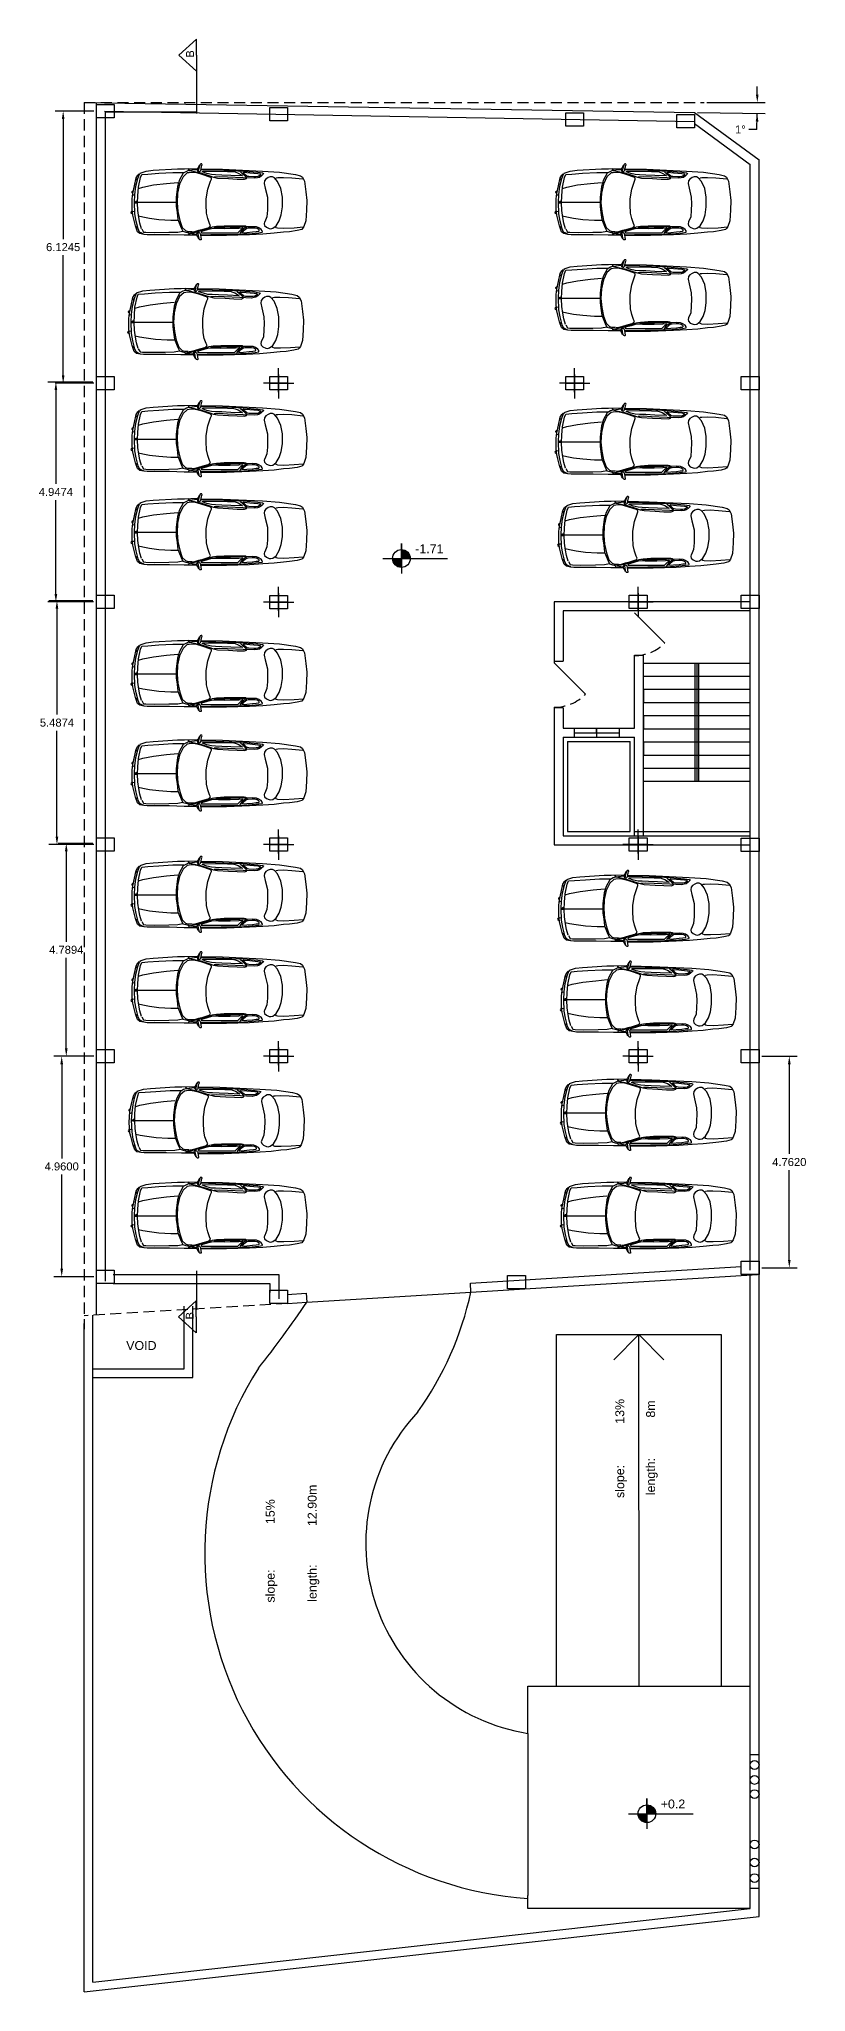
# Model space of a CAD drawing. Header units: inches. Extents: x 116 to 385, y -28932 to 7645.
# Drawn here: x 158.31 to 175.57, y 50.89 to 94.83 of the extents above; entities that cross this region are included whole.
import ezdxf

# ---------------------------------------------------------------- set-up
doc = ezdxf.new("R2010")
doc.units = ezdxf.units.IN
doc.header["$MEASUREMENT"] = 0
doc.linetypes.add('DASHED2', pattern=[0.375, 0.25, -0.125])
doc.styles.get("Standard").update_dxf_attribs({"font": 'arial.ttf'})
doc.dimstyles.get("Standard").update_dxf_attribs({"dimtxt": 0.18, "dimasz": 0.18, "dimexe": 0.18, "dimexo": 0.0625, "dimgap": 0.09, "dimtad": 0, "dimtih": 1, "dimtoh": 1, "dimdec": 4, "dimzin": 0, "dimdsep": 46, "dimtxsty": 'Standard', "dimcen": 0.09, "dimadec": 0, "dimazin": 0, "dimtfac": 1, "dimtdec": 4, "dimtofl": 0, "dimtmove": 0, "dimatfit": 3, "dimfxl": 1, "dimtolj": 1, "dimtzin": 0, "dimarcsym": 0})

# ---------------------------------------------------------------- blocks, each defined once
blk = doc.blocks.new('*D295')
at = {"color": 0, "lineweight": -2, "transparency": 16777216}
for p, q in [((173.122, 93.179), (174.649, 93.154)), ((173.335, 93.402), (174.651, 93.402)), ((174.459, 92.797), (174.279, 92.797))]:
    blk.add_line(p, q, dxfattribs=at)
for start, end in [(0.6808, 1.3615), (357.709, 359.0705), (357.709, 358.3897)]:
    blk.add_arc((159.321, 93.402), 15.15, start, end, dxfattribs=at)
at = {"color": 0, "transparency": 16777216}
for points in [[(174.435, 92.977), (174.495, 92.976), (174.469, 93.157)], [(174.5, 93.583), (174.44, 93.582), (174.471, 93.402)]]:
    blk.add_solid(points, dxfattribs=at)
at = {"layer": 'Defpoints', "color": 0, "transparency": 16777216}
for p in [(159.321, 93.402), (159.321, 93.402), (173.059, 93.18), (173.273, 93.402), (174.471, 93.321)]:
    blk.add_point(p, dxfattribs=at)
at = {"color": 0, "transparency": 16777216, "insert": (174.09, 92.797), "char_height": 0.18, "attachment_point": 5}
blk.add_mtext('\\A1;1°', dxfattribs=at)
blk = doc.blocks.new('*U264')
blk.add_lwpolyline([(-0.2, 0), (0.2, 0), (0.2, -0.3), (-0.2, -0.3)], close=True)
blk = doc.blocks.new('*U265')
blk.add_lwpolyline([(-0.2, 0), (0.2, 0), (0.2, -0.3), (-0.2, -0.3)], close=True)
blk = doc.blocks.new('*U266')
blk.add_lwpolyline([(-0.2, 0), (0.2, 0), (0.2, -0.3), (-0.2, -0.3)], close=True)
blk = doc.blocks.new('*U267')
blk.add_lwpolyline([(-0.2, 0), (0.2, 0), (0.2, -0.3), (-0.2, -0.3)], close=True)
blk = doc.blocks.new('*U268')
blk.add_lwpolyline([(-0.2, 0), (0.2, 0), (0.2, -0.3), (-0.2, -0.3)], close=True)
blk = doc.blocks.new('*U258')
blk.add_lwpolyline([(-0.2, 0), (0.2, 0), (0.2, -0.3), (-0.2, -0.3)], close=True)
blk = doc.blocks.new('*U259')
blk.add_lwpolyline([(-0.2, 0), (0.2, 0), (0.2, -0.3), (-0.2, -0.3)], close=True)
blk = doc.blocks.new('*U260')
blk.add_lwpolyline([(-0.2, 0), (0.2, 0), (0.2, -0.3), (-0.2, -0.3)], close=True)
blk = doc.blocks.new('*U261')
blk.add_lwpolyline([(-0.2, 0), (0.2, 0), (0.2, -0.3), (-0.2, -0.3)], close=True)
blk = doc.blocks.new('*U274')
blk.add_lwpolyline([(-0.2, 0), (0.2, 0), (0.2, -0.3), (-0.2, -0.3)], close=True)
blk = doc.blocks.new('*U276')
blk.add_lwpolyline([(-0.2, 0), (0.2, 0), (0.2, -0.3), (-0.2, -0.3)], close=True)
blk = doc.blocks.new('*U280')
blk.add_lwpolyline([(-0.2, 0), (0.2, 0), (0.2, -0.3), (-0.2, -0.3)], close=True)
blk = doc.blocks.new('*U271')
blk.add_lwpolyline([(-0.2, 0), (0.2, 0), (0.2, -0.3), (-0.2, -0.3)], close=True)
blk = doc.blocks.new('*U272')
blk.add_lwpolyline([(-0.2, 0), (0.2, 0), (0.2, -0.3), (-0.2, -0.3)], close=True)
blk = doc.blocks.new('*U273')
blk.add_lwpolyline([(-0.2, 0), (0.2, 0), (0.2, -0.3), (-0.2, -0.3)], close=True)
blk = doc.blocks.new('*D296')
at = {"color": 0, "lineweight": -2, "transparency": 16777216}
for p, q in [((159.537, 93.211), (158.67, 93.211)), ((158.85, 93.031), (158.85, 90.331)), ((158.85, 87.267), (158.85, 89.967)), ((159.537, 87.087), (158.67, 87.087))]:
    blk.add_line(p, q, dxfattribs=at)
at = {"color": 0, "transparency": 16777216}
for points in [[(158.82, 93.031), (158.88, 93.031), (158.85, 93.211)], [(158.82, 87.267), (158.88, 87.267), (158.85, 87.087)]]:
    blk.add_solid(points, dxfattribs=at)
at = {"layer": 'Defpoints', "color": 0, "transparency": 16777216}
for p in [(159.599, 93.211), (158.85, 87.087), (159.599, 87.087)]:
    blk.add_point(p, dxfattribs=at)
at = {"color": 0, "transparency": 16777216, "insert": (158.85, 90.149), "char_height": 0.18, "attachment_point": 5}
blk.add_mtext('\\A1;6.1245', dxfattribs=at)
blk = doc.blocks.new('*D297')
at = {"color": 0, "lineweight": -2, "transparency": 16777216}
for p, q in [((159.515, 87.114), (158.506, 87.114)), ((158.686, 86.934), (158.686, 84.823)), ((158.686, 82.347), (158.686, 84.459)), ((159.535, 82.167), (158.506, 82.167))]:
    blk.add_line(p, q, dxfattribs=at)
at = {"color": 0, "transparency": 16777216}
for points in [[(158.656, 86.934), (158.716, 86.934), (158.686, 87.114)], [(158.656, 82.347), (158.716, 82.347), (158.686, 82.167)]]:
    blk.add_solid(points, dxfattribs=at)
at = {"layer": 'Defpoints', "color": 0, "transparency": 16777216}
for p in [(159.578, 87.114), (158.686, 82.167), (159.597, 82.167)]:
    blk.add_point(p, dxfattribs=at)
at = {"color": 0, "transparency": 16777216, "insert": (158.686, 84.641), "char_height": 0.18, "attachment_point": 5}
blk.add_mtext('\\A1;4.9474', dxfattribs=at)
blk = doc.blocks.new('*D298')
at = {"color": 0, "lineweight": -2, "transparency": 16777216}
for p, q in [((159.515, 82.194), (158.53, 82.194)), ((158.71, 82.014), (158.71, 79.633)), ((158.71, 76.887), (158.71, 79.269)), ((159.537, 76.707), (158.53, 76.707))]:
    blk.add_line(p, q, dxfattribs=at)
at = {"color": 0, "transparency": 16777216}
for points in [[(158.68, 82.014), (158.74, 82.014), (158.71, 82.194)], [(158.68, 76.887), (158.74, 76.887), (158.71, 76.707)]]:
    blk.add_solid(points, dxfattribs=at)
at = {"layer": 'Defpoints', "color": 0, "transparency": 16777216}
for p in [(159.578, 82.194), (158.71, 76.707), (159.599, 76.707)]:
    blk.add_point(p, dxfattribs=at)
at = {"color": 0, "transparency": 16777216, "insert": (158.71, 79.451), "char_height": 0.18, "attachment_point": 5}
blk.add_mtext('\\A1;5.4874', dxfattribs=at)
blk = doc.blocks.new('*D299')
at = {"color": 0, "lineweight": -2, "transparency": 16777216}
for p, q in [((159.515, 76.734), (158.74, 76.734)), ((158.92, 76.554), (158.92, 74.522)), ((158.92, 72.125), (158.92, 74.158)), ((159.537, 71.945), (158.74, 71.945))]:
    blk.add_line(p, q, dxfattribs=at)
at = {"color": 0, "transparency": 16777216}
for points in [[(158.89, 76.554), (158.95, 76.554), (158.92, 76.734)], [(158.89, 72.125), (158.95, 72.125), (158.92, 71.945)]]:
    blk.add_solid(points, dxfattribs=at)
at = {"layer": 'Defpoints', "color": 0, "transparency": 16777216}
for p in [(159.578, 76.734), (158.92, 71.945), (159.599, 71.945)]:
    blk.add_point(p, dxfattribs=at)
at = {"color": 0, "transparency": 16777216, "insert": (158.92, 74.34), "char_height": 0.18, "attachment_point": 5}
blk.add_mtext('\\A1;4.7894', dxfattribs=at)
blk = doc.blocks.new('*D300')
at = {"color": 0, "lineweight": -2, "transparency": 16777216}
for p, q in [((159.537, 71.945), (158.637, 71.945)), ((158.817, 71.765), (158.817, 69.647)), ((158.817, 67.165), (158.817, 69.283)), ((159.537, 66.985), (158.637, 66.985))]:
    blk.add_line(p, q, dxfattribs=at)
at = {"color": 0, "transparency": 16777216}
for points in [[(158.787, 71.765), (158.847, 71.765), (158.817, 71.945)], [(158.787, 67.165), (158.847, 67.165), (158.817, 66.985)]]:
    blk.add_solid(points, dxfattribs=at)
at = {"layer": 'Defpoints', "color": 0, "transparency": 16777216}
for p in [(159.599, 71.945), (158.817, 66.985), (159.599, 66.985)]:
    blk.add_point(p, dxfattribs=at)
at = {"color": 0, "transparency": 16777216, "insert": (158.817, 69.465), "char_height": 0.18, "attachment_point": 5}
blk.add_mtext('\\A1;4.9600', dxfattribs=at)
blk = doc.blocks.new('*U281')
blk.add_lwpolyline([(-0.2, 0), (0.2, 0), (0.2, -0.3), (-0.2, -0.3)], close=True)
blk = doc.blocks.new('*D301')
at = {"color": 0, "lineweight": -2, "transparency": 16777216}
for p, q in [((174.572, 71.945), (175.371, 71.945)), ((175.191, 71.765), (175.191, 69.746)), ((175.191, 67.363), (175.191, 69.382)), ((174.574, 67.183), (175.371, 67.183))]:
    blk.add_line(p, q, dxfattribs=at)
at = {"color": 0, "transparency": 16777216}
for points in [[(175.161, 71.765), (175.221, 71.765), (175.191, 71.945)], [(175.161, 67.363), (175.221, 67.363), (175.191, 67.183)]]:
    blk.add_solid(points, dxfattribs=at)
at = {"layer": 'Defpoints', "color": 0, "transparency": 16777216}
for p in [(174.509, 71.945), (174.511, 67.183), (175.191, 67.183)]:
    blk.add_point(p, dxfattribs=at)
at = {"color": 0, "transparency": 16777216, "insert": (175.191, 69.564), "char_height": 0.18, "attachment_point": 5}
blk.add_mtext('\\A1;4.7620', dxfattribs=at)
blk = doc.blocks.new('*U2')
blk.add_lwpolyline([(-0.2, 0), (0.2, 0), (0.2, -0.3), (-0.2, -0.3)], close=True)
blk = doc.blocks.new('A$C52303110')
for p, q in [((-0.198, 1.106), (-0.237, 1.032)), ((-0.185, 1.111), (-0.206, 1.035)), ((-0.184, 1.117), (-0.198, 1.106)), ((-0.168, 1.141), (-0.185, 1.111)), ((-0.162, 1.148), (-0.168, 1.141)), ((-0.142, 1.15), (-0.162, 1.148)), ((-0.13, 1.15), (-0.142, 1.15)), ((-0.137, 1.07), (-0.123, 1.109)), ((-0.123, 1.145), (-0.13, 1.15)), ((-0.117, 1.134), (-0.123, 1.145)), ((-0.123, 1.109), (-0.117, 1.134)), ((-2.022, 0.537), (-1.969, 0.76)), ((-1.981, 0.523), (-1.928, 0.738)), ((-1.975, 0.702), (-1.934, 0.738)), ((-1.969, 0.76), (-1.928, 0.839)), ((-1.928, 0.839), (-1.887, 0.875)), ((-1.928, 0.738), (-1.881, 0.868)), ((-1.91, 0.494), (-1.852, 0.767)), ((-1.881, 0.868), (-1.846, 0.889)), ((-1.863, 0.896), (-1.693, 0.951)), ((-1.852, 0.767), (-1.816, 0.853)), ((-1.816, 0.853), (-1.64, 0.868)), ((-1.787, 0.501), (-1.487, 0.559)), ((-1.693, 0.951), (-1.496, 0.973)), ((-1.64, 0.868), (-1.339, 0.889)), ((-1.496, 0.973), (-0.807, 1.016)), ((-1.487, 0.559), (-1.122, 0.602)), ((-1.339, 0.889), (-0.939, 0.911)), ((-1.122, 0.602), (-0.804, 0.631)), ((-0.939, 0.911), (-0.698, 0.911)), ((-0.755, 0.7), (-0.809, 0.518)), ((-0.755, 0.585), (-0.809, 0.329)), ((-0.807, 1.016), (-0.61, 1.016)), ((-0.647, 0.889), (-0.755, 0.7)), ((-0.654, 0.79), (-0.755, 0.585)), ((-0.698, 0.911), (-0.627, 0.911)), ((-0.539, 0.897), (-0.654, 0.79)), ((-0.56, 0.938), (-0.647, 0.889)), ((-0.61, 1.016), (-0.252, 1.027)), ((-0.499, 0.963), (-0.56, 0.938)), ((-0.479, 0.905), (-0.539, 0.897)), ((-0.517, 1.02), (-0.48, 0.966)), ((-0.404, 0.972), (-0.499, 0.963)), ((-0.48, 0.966), (-0.383, 0.946)), ((-0.371, 0.914), (-0.479, 0.905)), ((-0.256, 0.988), (-0.404, 0.972)), ((-0.383, 0.946), (-0.161, 0.897)), ((-0.263, 0.897), (-0.371, 0.914)), ((-0.115, 0.856), (-0.263, 0.897)), ((-0.237, 1.032), (-0.251, 1.001)), ((-0.251, 1.001), (-0.25, 0.98)), ((-0.25, 0.98), (-0.245, 0.957)), ((-0.245, 0.957), (-0.234, 0.947)), ((-0.234, 0.947), (-0.213, 0.938)), ((-0.206, 1.035), (-0.226, 0.944)), ((-0.213, 0.938), (-0.192, 0.936)), ((-0.192, 0.936), (-0.179, 0.942)), ((-0.179, 0.942), (-0.167, 0.957)), ((-0.167, 0.957), (-0.154, 0.98)), ((-0.161, 0.897), (0.098, 0.813)), ((-0.154, 0.98), (-0.148, 1.013)), ((-0.148, 1.013), (-0.144, 1.04)), ((-0.145, 0.991), (0.272, 0.981)), ((-0.144, 1.04), (-0.137, 1.07)), ((-0.144, 1.016), (0.455, 1.005)), ((-0.119, 0.926), (-0.109, 0.937)), ((0.017, 0.88), (-0.119, 0.926)), ((0.101, 0.782), (-0.115, 0.856)), ((-0.109, 0.937), (-0.091, 0.944)), ((-0.091, 0.944), (0.26, 0.948)), ((0.143, 0.85), (0.017, 0.88)), ((0.04, 0.445), (0.115, 0.667)), ((0.098, 0.813), (0.203, 0.778)), ((0.142, 0.757), (0.101, 0.782)), ((0.115, 0.667), (0.142, 0.724)), ((0.142, 0.724), (0.142, 0.757)), ((0.257, 0.843), (0.143, 0.85)), ((0.203, 0.778), (0.312, 0.754)), ((0.268, 0.783), (0.22, 0.783)), ((0.441, 0.835), (0.257, 0.843)), ((0.26, 0.948), (0.598, 0.941)), ((0.361, 0.788), (0.268, 0.783)), ((0.272, 0.981), (0.721, 0.966)), ((0.312, 0.754), (0.624, 0.739)), ((0.6, 0.778), (0.361, 0.788)), ((0.69, 0.824), (0.441, 0.835)), ((0.455, 1.005), (1.583, 0.951)), ((0.598, 0.941), (0.777, 0.937)), ((1.037, 0.759), (0.6, 0.778)), ((0.624, 0.739), (0.871, 0.724)), ((1.022, 0.813), (0.69, 0.824)), ((0.721, 0.966), (1.045, 0.951)), ((0.777, 0.937), (0.817, 0.926)), ((0.817, 0.926), (0.897, 0.896)), ((0.871, 0.724), (1.077, 0.719)), ((0.897, 0.896), (1.001, 0.832)), ((0.956, 0.951), (0.952, 0.971)), ((0.96, 0.926), (0.956, 0.951)), ((1.016, 0.877), (0.96, 0.926)), ((1.001, 0.832), (1.022, 0.813)), ((1.105, 0.798), (1.016, 0.877)), ((1.364, 0.748), (1.037, 0.759)), ((1.038, 0.912), (1.054, 0.916)), ((1.043, 0.899), (1.038, 0.912)), ((1.082, 0.858), (1.043, 0.899)), ((1.045, 0.951), (1.453, 0.917)), ((1.054, 0.916), (1.221, 0.903)), ((1.077, 0.719), (1.13, 0.739)), ((1.141, 0.807), (1.082, 0.858)), ((1.138, 0.763), (1.105, 0.798)), ((1.13, 0.739), (1.138, 0.763)), ((1.159, 0.801), (1.141, 0.807)), ((1.199, 0.794), (1.159, 0.801)), ((1.338, 0.788), (1.199, 0.794)), ((1.221, 0.903), (1.447, 0.882)), ((1.403, 0.79), (1.338, 0.788)), ((1.437, 0.759), (1.364, 0.748)), ((1.464, 0.796), (1.403, 0.79)), ((1.494, 0.773), (1.437, 0.759)), ((1.447, 0.882), (1.506, 0.871)), ((1.453, 0.917), (1.579, 0.897)), ((1.508, 0.83), (1.464, 0.796)), ((1.555, 0.818), (1.494, 0.773)), ((1.506, 0.871), (1.524, 0.86)), ((1.527, 0.847), (1.508, 0.83)), ((1.524, 0.86), (1.527, 0.847)), ((1.603, 0.862), (1.555, 0.818)), ((1.579, 0.897), (1.611, 0.882)), ((1.583, 0.951), (2.058, 0.918)), ((1.611, 0.882), (1.603, 0.862)), ((1.638, 0.675), (1.632, 0.604)), ((1.632, 0.604), (1.655, 0.471)), ((1.678, 0.724), (1.638, 0.675)), ((1.742, 0.767), (1.678, 0.724)), ((1.794, 0.788), (1.742, 0.767)), ((1.863, 0.788), (1.794, 0.788)), ((1.915, 0.76), (1.863, 0.788)), ((2.007, 0.661), (1.915, 0.76)), ((1.955, 0.738), (1.967, 0.76)), ((1.967, 0.76), (2.013, 0.767)), ((2.094, 0.457), (2.007, 0.661)), ((2.013, 0.767), (2.169, 0.774)), ((2.058, 0.918), (2.505, 0.852)), ((2.169, 0.774), (2.411, 0.76)), ((2.411, 0.76), (2.717, 0.731)), ((2.505, 0.852), (2.648, 0.819)), ((2.648, 0.819), (2.711, 0.776)), ((2.711, 0.776), (2.765, 0.666)), ((2.765, 0.666), (2.8, 0.371)), ((-2.087, 0.379), (-2.099, 0.364)), ((-2.099, 0.364), (-2.099, 0.35)), ((-2.099, 0.35), (-2.087, 0.343)), ((-2.064, 0.386), (-2.087, 0.379)), ((-2.087, 0.343), (-2.069, 0.336)), ((-2.087, 0.012), (-2.081, 0.17)), ((-2.081, -0.132), (-2.087, 0.012)), ((-2.081, 0.17), (-2.069, 0.322)), ((-2.069, 0.322), (-2.022, 0.537)), ((-2.057, 0.278), (-2.022, 0.285)), ((-2.022, 0.077), (-2.01, 0.285)), ((-2.01, -0.254), (-2.022, 0.077)), ((-2.01, 0.285), (-1.981, 0.523)), ((-1.981, 0.093), (-1.999, 0.079)), ((-1.999, 0.079), (-1.999, 0.064)), ((-1.999, 0.057), (-1.97, 0.057)), ((-1.963, 0.093), (-1.981, 0.093)), ((-1.97, 0.057), (-1.958, 0.057)), ((-1.958, 0.079), (-1.963, 0.093)), ((-1.958, 0.057), (-1.958, 0.079)), ((-1.934, 0.055), (-1.928, 0.257)), ((-1.922, -0.16), (-1.934, 0.055)), ((-1.928, 0.257), (-1.91, 0.494)), ((-1.926, 0.072), (-0.858, 0.072)), ((-1.904, 0.465), (-1.787, 0.501)), ((-0.809, 0.518), (-0.849, 0.206)), ((-0.849, 0.206), (-0.849, -0.049)), ((-0.809, 0.329), (-0.823, 0.058)), ((-0.823, 0.058), (-0.802, -0.19)), ((0, 0.173), (0.04, 0.445)), ((0, 0), (0, 0.173)), ((0.007, -0.23), (0, 0)), ((1.655, 0.471), (1.718, 0.217)), ((1.718, 0.217), (1.724, 0.033)), ((1.724, 0.033), (1.718, -0.15)), ((2.14, 0.217), (2.094, 0.457)), ((2.14, -0.058), (2.14, 0.217)), ((2.8, 0.371), (2.828, 0.12)), ((2.828, 0.12), (2.819, -0.153)), ((-2.11, -0.2), (-2.122, -0.221)), ((-2.122, -0.221), (-2.11, -0.236)), ((-2.093, -0.193), (-2.11, -0.2)), ((-2.11, -0.236), (-2.093, -0.25)), ((-2.069, -0.29), (-2.081, -0.132)), ((-2.04, -0.405), (-2.069, -0.29)), ((-2.064, -0.175), (-2.016, -0.182)), ((-1.993, -0.592), (-2.04, -0.405)), ((-1.975, -0.455), (-2.01, -0.254)), ((-1.916, -0.678), (-1.975, -0.455)), ((-1.898, -0.354), (-1.922, -0.16)), ((-1.903, -0.313), (-1.782, -0.341)), ((-1.869, -0.512), (-1.898, -0.354)), ((-1.822, -0.671), (-1.869, -0.512)), ((-1.782, -0.341), (-1.593, -0.376)), ((-1.593, -0.376), (-1.335, -0.411)), ((-1.335, -0.411), (-1.002, -0.432)), ((-1.002, -0.432), (-0.784, -0.432)), ((-0.849, -0.049), (-0.823, -0.214)), ((-0.823, -0.214), (-0.796, -0.412)), ((-0.802, -0.19), (-0.748, -0.436)), ((-0.796, -0.412), (-0.708, -0.642)), ((-0.748, -0.436), (-0.681, -0.634)), ((0.04, -0.387), (0.007, -0.23)), ((0.094, -0.527), (0.04, -0.387)), ((0.121, -0.585), (0.094, -0.527)), ((1.638, -0.481), (1.626, -0.531)), ((1.626, -0.531), (1.638, -0.58)), ((1.701, -0.34), (1.643, -0.481)), ((1.718, -0.15), (1.701, -0.34)), ((1.967, -0.587), (2.053, -0.446)), ((2.053, -0.446), (2.105, -0.277)), ((2.105, -0.277), (2.14, -0.058)), ((2.8, -0.448), (2.747, -0.612)), ((2.819, -0.153), (2.8, -0.448)), ((-1.934, -0.754), (-1.993, -0.592)), ((-1.975, -0.62), (-1.934, -0.642)), ((-1.872, -0.809), (-1.934, -0.754)), ((-1.881, -0.764), (-1.916, -0.678)), ((-1.816, -0.8), (-1.881, -0.764)), ((-1.755, -0.831), (-1.872, -0.809)), ((-1.816, -0.678), (-1.769, -0.764)), ((-1.752, -0.829), (-1.816, -0.8)), ((-1.769, -0.764), (-1.699, -0.771)), ((-1.666, -0.842), (-1.755, -0.831)), ((-1.699, -0.771), (-1.463, -0.778)), ((-1.55, -0.842), (-1.666, -0.842)), ((-1.039, -0.842), (-1.55, -0.842)), ((-1.463, -0.778), (-1.057, -0.771)), ((-1.057, -0.771), (-0.804, -0.764)), ((-0.619, -0.853), (-1.039, -0.842)), ((-0.804, -0.764), (-0.657, -0.735)), ((-0.708, -0.642), (-0.661, -0.741)), ((-0.681, -0.634), (-0.586, -0.724)), ((-0.661, -0.741), (-0.573, -0.766)), ((-0.279, -0.853), (-0.619, -0.853)), ((-0.586, -0.724), (-0.519, -0.749)), ((-0.573, -0.766), (-0.445, -0.799)), ((-0.519, -0.749), (-0.445, -0.749)), ((-0.503, -0.844), (-0.477, -0.811)), ((-0.477, -0.811), (-0.434, -0.788)), ((-0.445, -0.749), (-0.411, -0.749)), ((-0.445, -0.799), (-0.29, -0.823)), ((-0.434, -0.788), (-0.331, -0.774)), ((-0.398, -0.757), (-0.324, -0.749)), ((-0.331, -0.774), (-0.171, -0.732)), ((-0.324, -0.749), (-0.209, -0.716)), ((-0.267, -0.838), (-0.264, -0.809)), ((-0.254, -0.869), (-0.267, -0.838)), ((-0.264, -0.809), (-0.255, -0.789)), ((-0.255, -0.789), (-0.236, -0.778)), ((-0.233, -0.91), (-0.254, -0.869)), ((-0.236, -0.778), (-0.216, -0.773)), ((-0.232, -0.803), (-0.233, -0.779)), ((-0.217, -0.944), (-0.233, -0.91)), ((-0.221, -0.857), (-0.232, -0.803)), ((-0.205, -0.935), (-0.221, -0.857)), ((-0.2, -0.956), (-0.217, -0.944)), ((-0.216, -0.773), (-0.2, -0.775)), ((-0.209, -0.716), (-0.088, -0.683)), ((-0.196, -0.961), (-0.205, -0.935)), ((-0.2, -0.775), (-0.184, -0.792)), ((-0.192, -0.972), (-0.196, -0.961)), ((-0.178, -0.984), (-0.192, -0.972)), ((-0.184, -0.792), (-0.171, -0.809)), ((-0.166, -0.986), (-0.178, -0.984)), ((-0.171, -0.732), (-0.002, -0.68)), ((-0.171, -0.809), (-0.164, -0.829)), ((-0.152, -0.987), (-0.166, -0.986)), ((-0.164, -0.829), (-0.161, -0.849)), ((-0.161, -0.849), (-0.152, -0.906)), ((-0.155, -0.839), (0.124, -0.835)), ((-0.01, -0.864), (-0.153, -0.864)), ((-0.152, -0.906), (-0.143, -0.972)), ((-0.146, -0.982), (-0.152, -0.987)), ((-0.132, -0.75), (-0.148, -0.778)), ((-0.148, -0.778), (-0.132, -0.783)), ((-0.143, -0.972), (-0.146, -0.982)), ((0.028, -0.704), (-0.132, -0.75)), ((-0.132, -0.783), (-0.067, -0.783)), ((-0.088, -0.683), (0.054, -0.642)), ((-0.067, -0.783), (0.147, -0.783)), ((0.572, -0.864), (-0.01, -0.864)), ((-0.002, -0.68), (0.109, -0.643)), ((0.143, -0.671), (0.028, -0.704)), ((0.054, -0.642), (0.101, -0.617)), ((0.101, -0.617), (0.121, -0.585)), ((0.109, -0.643), (0.178, -0.62)), ((0.124, -0.835), (0.419, -0.83)), ((0.216, -0.662), (0.143, -0.671)), ((0.147, -0.783), (0.529, -0.783)), ((0.178, -0.62), (0.288, -0.601)), ((0.266, -0.629), (0.212, -0.624)), ((0.342, -0.666), (0.216, -0.662)), ((0.346, -0.634), (0.266, -0.629)), ((0.288, -0.601), (0.506, -0.587)), ((0.503, -0.671), (0.342, -0.666)), ((0.518, -0.634), (0.346, -0.634)), ((0.419, -0.83), (0.675, -0.83)), ((0.671, -0.666), (0.503, -0.671)), ((0.506, -0.587), (0.881, -0.587)), ((0.682, -0.629), (0.518, -0.634)), ((0.529, -0.783), (0.786, -0.783)), ((1.216, -0.842), (0.572, -0.864)), ((0.92, -0.662), (0.671, -0.666)), ((0.675, -0.83), (0.9, -0.825)), ((0.943, -0.624), (0.682, -0.629)), ((0.786, -0.783), (0.889, -0.783)), ((0.881, -0.587), (1.069, -0.587)), ((0.889, -0.783), (0.927, -0.746)), ((0.9, -0.825), (1.057, -0.816)), ((1.011, -0.652), (0.92, -0.662)), ((0.927, -0.746), (0.985, -0.69)), ((1.118, -0.615), (0.943, -0.624)), ((0.954, -0.788), (0.946, -0.82)), ((0.946, -0.82), (0.95, -0.839)), ((1, -0.722), (0.954, -0.788)), ((0.985, -0.69), (1.042, -0.657)), ((1.034, -0.741), (0.996, -0.783)), ((1.092, -0.648), (1, -0.722)), ((1.004, -0.783), (1.145, -0.774)), ((1.042, -0.657), (1.011, -0.652)), ((1.099, -0.69), (1.034, -0.741)), ((1.057, -0.816), (1.287, -0.802)), ((1.069, -0.587), (1.107, -0.592)), ((1.13, -0.629), (1.092, -0.648)), ((1.141, -0.662), (1.099, -0.69)), ((1.107, -0.592), (1.122, -0.606)), ((1.161, -0.62), (1.118, -0.615)), ((1.122, -0.606), (1.13, -0.629)), ((1.18, -0.657), (1.141, -0.662)), ((1.145, -0.774), (1.298, -0.76)), ((1.314, -0.615), (1.161, -0.62)), ((1.294, -0.652), (1.18, -0.657)), ((1.592, -0.82), (1.216, -0.842)), ((1.287, -0.802), (1.474, -0.783)), ((1.371, -0.652), (1.294, -0.652)), ((1.298, -0.76), (1.405, -0.746)), ((1.413, -0.62), (1.314, -0.615)), ((1.432, -0.666), (1.371, -0.652)), ((1.405, -0.746), (1.474, -0.741)), ((1.478, -0.648), (1.413, -0.62)), ((1.489, -0.704), (1.432, -0.666)), ((1.474, -0.741), (1.489, -0.727)), ((1.474, -0.783), (1.574, -0.769)), ((1.547, -0.69), (1.478, -0.648)), ((1.489, -0.727), (1.489, -0.704)), ((1.574, -0.732), (1.547, -0.69)), ((1.577, -0.76), (1.574, -0.732)), ((1.574, -0.769), (1.577, -0.76)), ((1.905, -0.798), (1.592, -0.82)), ((1.638, -0.58), (1.69, -0.629)), ((1.69, -0.629), (1.771, -0.664)), ((1.771, -0.664), (1.817, -0.671)), ((1.817, -0.671), (1.875, -0.657)), ((1.875, -0.657), (1.967, -0.587)), ((2.174, -0.766), (1.905, -0.798)), ((1.938, -0.615), (1.955, -0.636)), ((1.955, -0.636), (2.001, -0.65)), ((2.001, -0.65), (2.186, -0.657)), ((2.344, -0.754), (2.174, -0.766)), ((2.186, -0.657), (2.469, -0.643)), ((2.559, -0.722), (2.344, -0.754)), ((2.469, -0.643), (2.723, -0.622)), ((2.684, -0.689), (2.559, -0.722)), ((2.711, -0.667), (2.684, -0.689)), ((2.747, -0.612), (2.711, -0.667))]:
    blk.add_line(p, q)

msp = doc.modelspace()

# ---------------------------------------------------------------- hatches: boundary and pattern name
h = msp.add_hatch(color=256)
h.dxf.hatch_style = 1
h.paths.add_polyline_path([(166.46254, 83.34423), (166.46254, 83.14423), (166.66254, 83.14423, 0.41421356)])
h.paths.add_polyline_path([(166.46254, 82.94423), (166.46254, 83.14423), (166.26254, 83.14423, 0.41421356)])
h = msp.add_hatch(color=256)
h.dxf.hatch_style = 1
h.paths.add_polyline_path([(171.98694, 55.10252), (171.98694, 54.90252), (172.18694, 54.90252, 0.41421356)])
h.paths.add_polyline_path([(171.98694, 54.70252), (171.98694, 54.90252), (171.78694, 54.90252, 0.41421356)])

# ---------------------------------------------------------------- linework, layer by layer
for p, q in [((161.84928, 94.83132), (161.45418, 94.47132)), ((161.84928, 94.11132), (161.45418, 94.47132)), ((161.84928, 94.47132), (161.84928, 94.83132)), ((161.84928, 94.47132), (161.84928, 93.15865)), ((161.84928, 94.47132), (161.84928, 94.11132)), ((159.32109, 93.40243), (173.05928, 93.17954)), ((159.59928, 66.12146), (159.59928, 93.39796)), ((159.77791, 93.21185), (173.05927, 92.98003)), ((159.79928, 66.88446), (159.79928, 93.19443)), ((159.79928, 93.19443), (161.84928, 93.19443)), ((173.05928, 93.17954), (174.50928, 92.11251)), ((173.0594, 92.93114), (174.30928, 92.01137)), ((174.30928, 67.13443), (174.30928, 92.01137)), ((174.50928, 52.59251), (174.50928, 92.11251)), ((163.89728, 87.087), (163.35772, 87.087)), ((163.50128, 87.087), (164.04084, 87.087)), ((163.69928, 86.889), (163.69928, 87.42856)), ((163.69928, 87.285), (163.69928, 86.74544)), ((170.55728, 87.087), (170.01772, 87.087)), ((170.16128, 87.087), (170.70084, 87.087)), ((170.35928, 86.889), (170.35928, 87.42856)), ((170.35928, 87.285), (170.35928, 86.74544)), ((166.04523, 83.14423), (167.50006, 83.14423)), ((166.46254, 83.14423), (166.46254, 83.48354)), ((166.46254, 83.48354), (166.46254, 82.80762)), ((163.69928, 81.96718), (163.69928, 82.50674)), ((163.69928, 82.36318), (163.69928, 81.82362)), ((174.30928, 82.169), (169.89928, 82.169)), ((169.89928, 82.169), (169.89928, 80.83621)), ((171.98728, 82.167), (171.44772, 82.167)), ((171.59128, 82.167), (172.13084, 82.167)), ((171.78928, 81.969), (171.78928, 82.50856)), ((171.78928, 82.365), (171.78928, 81.82544)), ((163.89728, 82.16518), (163.35772, 82.16518)), ((163.50128, 82.16518), (164.04084, 82.16518)), ((174.30928, 81.969), (170.09928, 81.969)), ((170.09928, 81.969), (170.09928, 80.83621)), ((171.70928, 81.919), (172.38811, 81.24018)), ((171.70928, 79.325), (171.70928, 80.969)), ((171.70928, 80.969), (171.90928, 80.969)), ((171.70928, 80.969), (171.70928, 80.959)), ((171.90928, 76.905), (171.90928, 80.969)), ((169.89928, 80.83621), (170.09928, 80.83621)), ((169.89928, 80.83621), (169.89928, 80.79621)), ((169.89928, 80.79621), (170.60639, 80.0891)), ((171.90928, 80.7926), (174.30928, 80.7926)), ((171.90928, 80.4962), (174.30928, 80.4962)), ((173.06928, 78.12575), (173.06928, 80.7926)), ((173.10928, 80.7926), (173.10928, 78.12575)), ((173.10928, 80.7926), (173.14928, 80.7926)), ((173.14928, 80.7926), (173.14928, 78.12575)), ((174.30928, 80.1998), (171.90928, 80.1998)), ((171.90928, 80.1998), (171.90928, 79.9034)), ((169.89928, 79.79621), (169.89928, 79.78621)), ((169.89928, 79.78621), (169.89928, 76.705)), ((170.09928, 79.78621), (169.89928, 79.78621)), ((170.09928, 79.78621), (170.09928, 79.325)), ((171.90928, 79.9034), (174.30928, 79.9034)), ((174.30928, 79.607), (171.90928, 79.607)), ((171.90928, 79.607), (171.90928, 79.3106)), ((170.09928, 79.325), (171.70928, 79.325)), ((170.09928, 79.125), (170.09928, 76.905)), ((170.09928, 79.125), (171.70928, 79.125)), ((170.34928, 79.325), (170.34928, 79.125)), ((170.34928, 79.225), (171.35928, 79.225)), ((170.85428, 79.225), (170.85428, 79.325)), ((170.85428, 79.325), (170.85428, 79.125)), ((171.35928, 79.325), (171.35928, 79.125)), ((171.70928, 76.905), (171.70928, 79.125)), ((171.90928, 79.3106), (174.30928, 79.3106)), ((170.19928, 79.025), (170.19928, 77.005)), ((170.19928, 79.025), (171.60928, 79.025)), ((171.60928, 77.005), (171.60928, 79.025)), ((174.30928, 79.01416), (171.90928, 79.01416)), ((171.90928, 79.01416), (171.90928, 78.71776)), ((171.90928, 78.71776), (174.30928, 78.71776)), ((174.30928, 78.42136), (171.90928, 78.42136)), ((174.30928, 78.12575), (171.90928, 78.12575)), ((173.10928, 78.12575), (173.06928, 78.12575)), ((163.69928, 76.509), (163.69928, 77.04856)), ((163.69928, 76.905), (163.69928, 76.36544)), ((170.09928, 76.905), (174.30928, 76.905)), ((170.19928, 77.005), (171.60928, 77.005)), ((171.70928, 77.005), (174.30928, 77.005)), ((171.78928, 76.509), (171.78928, 77.04856)), ((171.78928, 76.905), (171.78928, 76.36544)), ((163.89728, 76.707), (163.35772, 76.707)), ((163.50128, 76.707), (164.04084, 76.707)), ((169.89928, 76.705), (174.30928, 76.705)), ((171.98728, 76.707), (171.44772, 76.707)), ((171.59128, 76.707), (172.13084, 76.707)), ((163.69928, 71.747), (163.69928, 72.28656)), ((163.69928, 72.143), (163.69928, 71.60344)), ((171.78928, 71.747), (171.78928, 72.28656)), ((171.78928, 72.143), (171.78928, 71.60344)), ((163.89728, 71.945), (163.35772, 71.945)), ((163.50128, 71.945), (164.04084, 71.945)), ((171.98728, 71.945), (171.44772, 71.945)), ((171.59128, 71.945), (172.13084, 71.945)), ((159.97761, 67.03446), (163.70128, 67.03446)), ((159.97761, 66.83446), (163.50128, 66.83446)), ((161.84928, 67.11796), (161.84928, 66.24225)), ((163.50128, 66.83446), (163.50128, 66.63301)), ((163.70128, 67.03446), (163.70128, 66.48446)), ((168.01359, 66.83731), (174.11128, 67.21087)), ((168.02582, 66.63769), (168.01359, 66.83731)), ((168.02582, 66.63769), (174.47864, 67.033)), ((174.30928, 52.77138), (174.31128, 67.02275)), ((161.84417, 66.44231), (161.44907, 66.08231)), ((161.84417, 66.08231), (161.84417, 66.44231)), ((163.88905, 66.58463), (164.32052, 66.61107)), ((163.90128, 66.38501), (164.33275, 66.41144)), ((164.32052, 66.61107), (164.33275, 66.41144)), ((164.33275, 66.41144), (168.02582, 66.63769)), ((159.32109, 50.89243), (159.32109, 65.9306)), ((159.52109, 51.11607), (159.52109, 66.11667)), ((161.84417, 65.72231), (161.44907, 66.08231)), ((161.57109, 64.91441), (161.57109, 66.32301)), ((161.77109, 64.71441), (161.77109, 66.32301)), ((161.84417, 66.08231), (161.84417, 65.72231)), ((169.95464, 57.77208), (169.95464, 65.68308)), ((169.95464, 65.68308), (173.65464, 65.68308)), ((171.80464, 65.68308), (171.23962, 65.11673)), ((171.80928, 57.77208), (171.80464, 65.68308)), ((171.80464, 65.68308), (172.37033, 65.11739)), ((173.65464, 65.68308), (173.65464, 57.77208)), ((159.52109, 64.91441), (161.57109, 64.91441)), ((159.52109, 64.71441), (161.77109, 64.71441)), ((169.95464, 57.77208), (169.95464, 64.69703)), ((173.65464, 64.69703), (173.65464, 57.77208)), ((169.30928, 57.77208), (174.30928, 57.77208)), ((169.30932, 56.71027), (169.30932, 57.77208)), ((169.30932, 56.71027), (169.30932, 53.06281)), ((174.50928, 56.22969), (174.30973, 56.22972)), ((174.50928, 53.22969), (174.50928, 56.22969)), ((171.98694, 54.90252), (171.98694, 55.24183)), ((171.98694, 55.24183), (171.98694, 54.5659)), ((171.56962, 54.90252), (173.02446, 54.90252)), ((174.30928, 53.22969), (174.50928, 53.22969)), ((159.52109, 51.11607), (174.30928, 52.77138)), ((169.30928, 52.77208), (169.30932, 53.06281)), ((174.30928, 52.77138), (169.30928, 52.77208)), ((159.32109, 50.89243), (174.50928, 52.59251))]:
    msp.add_line(p, q)
at = {"linetype": 'DASHED2'}
for p, q in [((159.32109, 93.40243), (159.32109, 65.80396)), ((159.32109, 93.40243), (173.27278, 93.40243)), ((163.90128, 66.38501), (159.32109, 66.10441))]:
    msp.add_line(p, q, dxfattribs=at)
for centre, radius in [((166.46254, 83.14423), 0.2), ((174.40951, 55.99908), 0.09978), ((174.40951, 55.6633), 0.09978), ((174.40951, 55.34313), 0.09978), ((171.98694, 54.90252), 0.2), ((174.40951, 54.21083), 0.09978), ((174.40951, 53.80475), 0.09978), ((174.40951, 53.45335), 0.09978)]:
    msp.add_circle(centre, radius)
for centre, radius in [((171.70928, 81.919), 0.96), ((169.89928, 80.79621), 1)]:
    msp.add_arc(centre, radius, 270, 315, dxfattribs=at)
for centre, radius, start, end in [((146.84482, 78.1198), 21.04551, 321.183101, 326.197251), ((160.87369, 68.19976), 7.32073, 324.471616, 347.679707), ((169.82106, 60.76539), 7.78479, 147.677712, 266.230866), ((169.98823, 60.98473), 4.32804, 136.833303, 260.975201)]:
    msp.add_arc(centre, radius, start, end)

# ---------------------------------------------------------------- block references
for name, p, rotation in [('*U264', (159.79928, 93.36141), 359.9738561422283), ('*U265', (163.69928, 93.29334), 359.9757235605608), ('*U267', (172.85928, 93.13148), 359.9775909790557), ('*U260', (159.79928, 72.095), 359.9995900730509)]:
    msp.add_blockref(name, p, dxfattribs=dict(rotation=rotation))
for name, p in [('*U266', (170.35928, 93.169)), ('*U268', (159.79928, 87.237)), ('*U2', (163.69928, 87.237)), ('*U2', (170.35928, 87.237)), ('*U274', (174.30928, 87.237)), ('*U258', (159.79728, 82.317)), ('*U2', (163.69928, 82.31518)), ('*U2', (171.78928, 82.317)), ('*U276', (174.30928, 82.319)), ('*U259', (159.79928, 76.857)), ('*U2', (163.69928, 76.857)), ('*U2', (171.78928, 76.857)), ('*U280', (174.30928, 76.855)), ('*U2', (163.69928, 72.095)), ('*U2', (171.78928, 72.095)), ('*U271', (174.30928, 72.095)), ('*U281', (174.31128, 67.333)), ('*U261', (159.79928, 67.135)), ('*U273', (169.05124, 67.01067)), ('*U272', (163.70128, 66.68301))]:
    msp.add_blockref(name, p)
at = {"xscale": 0.8, "yscale": 0.8, "zscale": 0.8}
for p in [(162.07082, 91.10067), (171.61161, 91.10067), (171.61161, 88.94552), (161.99431, 88.40678), (162.07082, 85.7727), (171.61161, 85.7128), (162.07082, 83.67746), (171.67248, 83.61759), (162.07082, 80.48801), (162.07082, 78.24948), (162.07082, 75.51997), (171.67248, 75.2065), (162.07082, 73.37411), (171.73181, 73.16397), (162.00855, 70.44407), (171.73181, 70.6133), (162.07082, 68.30044), (171.73156, 68.30044)]:
    msp.add_blockref('A$C52303110', p, dxfattribs=at)

# ---------------------------------------------------------------- texts
at = {"char_height": 0.18, "attachment_point": 1, "rotation": 90}
for insert in [(161.61447, 94.41219), (161.60936, 66.02319)]:
    msp.add_mtext_dynamic_manual_height_columns('B', width=1.1155648, gutter_width=1, heights=[0], dxfattribs=dict(at, insert=insert))
at = {"char_height": 0.2, "attachment_point": 1}
for s, width, heights, insert in [('-1.71', 0.7815672, [0.17874], (166.77264, 83.46306)), ('VOID', 0.7418839, [0.20696], (160.2686, 65.53653)), ('+0.2', 0.7815672, [0.17874], (172.29704, 55.22135))]:
    msp.add_mtext_dynamic_manual_height_columns(s, width=width, gutter_width=1, heights=heights, dxfattribs=dict(at, insert=insert))
note = msp.add_mtext_dynamic_manual_height_columns('\\pi-0.6,l0.8,t0.8;slope:', width=1.0696142, gutter_width=0, heights=[0.46082, 0], dxfattribs=dict(insert=(171.27568, 61.80615), char_height=0.2, attachment_point=1, rotation=90))
for column, words in zip(note.columns.linked_columns, ['\\pl0.8,t0,0.8;^I13%']):
    column.text = words
note = msp.add_mtext_dynamic_manual_height_columns('\\pi-0.6,l0.8,t0.8;length:', width=1.0897244, gutter_width=0.05625, heights=[0.39835, 0], dxfattribs=dict(insert=(171.96966, 61.86857), char_height=0.2, attachment_point=1, rotation=90))
for column, words in zip(note.columns.linked_columns, ['\\pl0.8,t0,0.8;^I8m']):
    column.text = words
note = msp.add_mtext_dynamic_manual_height_columns('\\pi-0.6,l0.8,t0.8;slope:', width=1.1660029, gutter_width=0, heights=[0.38353, 0], dxfattribs=dict(insert=(163.41005, 59.45339), char_height=0.2, attachment_point=1, rotation=90))
for column, words in zip(note.columns.linked_columns, ['\\pl0.8,t0,0.8;^I15%']):
    column.text = words
note = msp.add_mtext_dynamic_manual_height_columns('\\pi-0.6,l0.8,t0.8,2.6;length:', width=1.1035502, gutter_width=0, heights=[0.34861, 0], dxfattribs=dict(insert=(164.3538, 59.47119), char_height=0.2, attachment_point=1, rotation=90))
for column, words in zip(note.columns.linked_columns, ['\\pl0.8,t0,0.8,2.6;^I12.90m']):
    column.text = words

# ---------------------------------------------------------------- dimensions: what is measured, and where the dimension line sits
dim = msp.add_angular_dim_2l(base=(174.47051, 93.32051), line1=((159.32109, 93.40243), (173.05928, 93.17954)), line2=((159.32109, 93.40243), (173.27278, 93.40243)), dimstyle='Standard')
dim.commit()
dim.dimension.update_dxf_attribs({"geometry": '*D295', "text_midpoint": (174.09046, 92.79682)})
for base, p1, p2, picture, middle in [((158.85042, 87.087), (159.59922, 93.2115), (159.59928, 87.087), '*D296', (158.85042, 90.14925)), ((158.68601, 82.167), (159.57761, 87.11443), (159.59728, 82.167), '*D297', (158.68601, 84.64072)), ((158.7096, 76.707), (159.57761, 82.19443), (159.59928, 76.707), '*D298', (158.7096, 79.45072)), ((158.91958, 71.945), (159.57761, 76.73443), (159.59928, 71.945), '*D299', (158.91958, 74.33972)), ((158.81722, 66.985), (159.59928, 71.945), (159.59928, 66.985), '*D300', (158.81722, 69.465)), ((175.19081, 67.183), (174.50928, 71.945), (174.51128, 67.183), '*D301', (175.19081, 69.564))]:
    dim = msp.add_linear_dim(base=base, p1=p1, p2=p2, angle=90, dimstyle='Standard')
    dim.commit()
    dim.dimension.update_dxf_attribs({"geometry": picture, "text_midpoint": middle})

doc.saveas('drawing.dxf')
